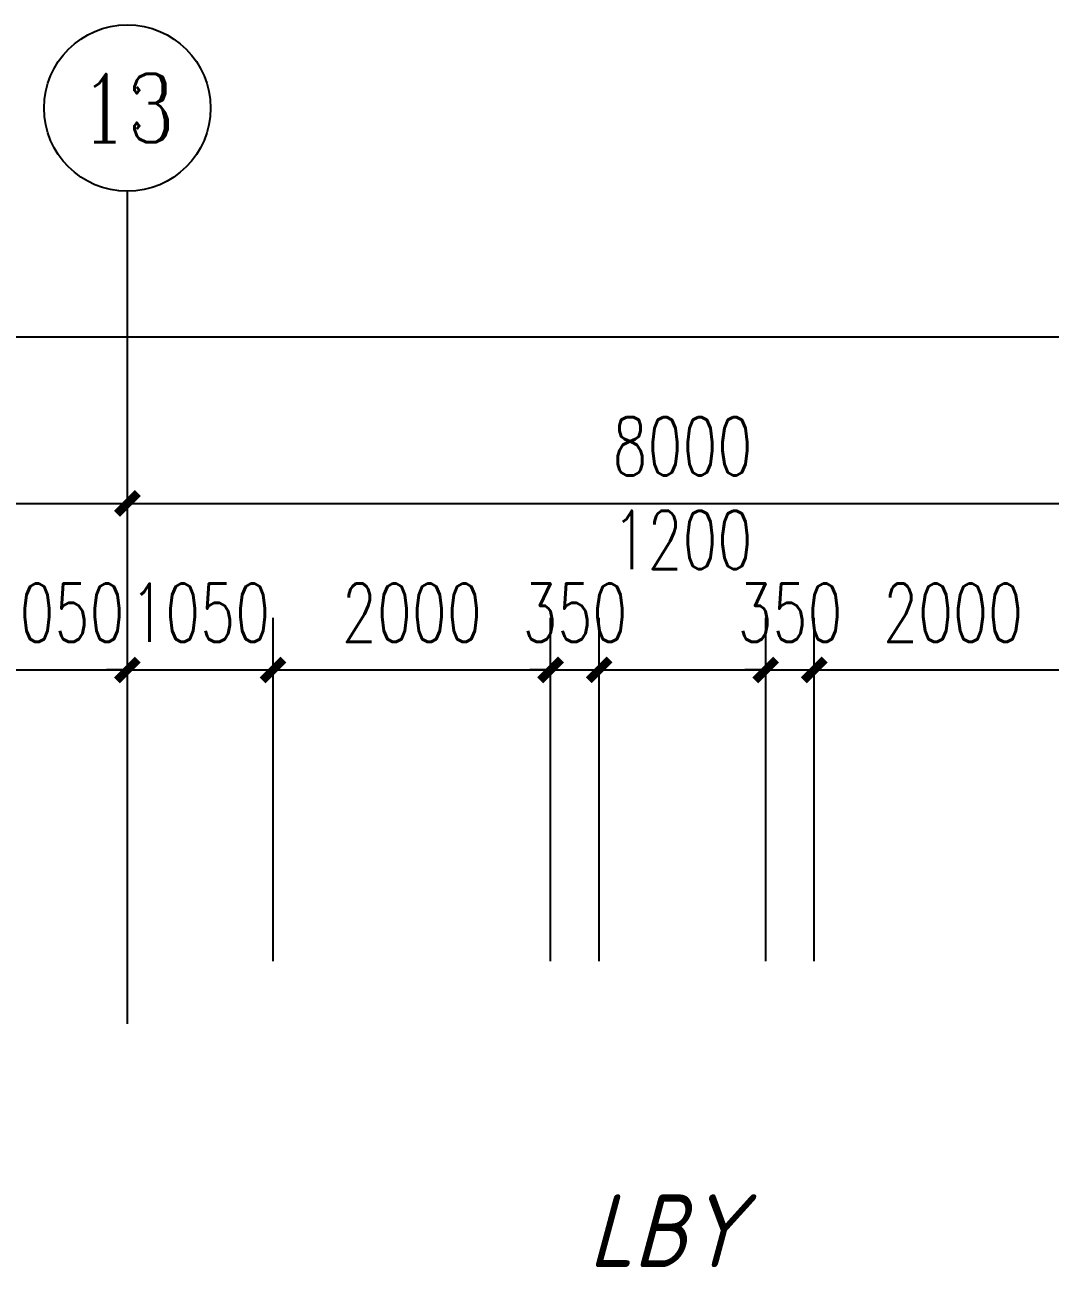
# Model space of a CAD drawing. Extents: x 0 to 2972856, y -1269770 to 0.
# Drawn here: x 2757917 to 2765306, y -1012511 to -1003556 of the extents above; entities that cross this region are included whole.
import ezdxf
from ezdxf.enums import TextEntityAlignment as Align

# ---------------------------------------------------------------- set-up
doc = ezdxf.new("R2010")
doc.units = 0
doc.header["$LTSCALE"] = 1000
doc.header["$PDSIZE"] = 50
doc.layers.add('1-建筑底图', color=8, linetype='Continuous')
doc.layers.add('AXIS_TEXT', color=7, linetype='Continuous')
doc.styles.add('_TCH_AXIS', font='COMPLEX', dxfattribs={"bigfont": 'GBCBIG'})
doc.styles.add('A_DIM_T3', font='SIMPLEX', dxfattribs={"width": 0.7, "bigfont": 'HZ'})
doc.styles.add('COMPLEX', font='COMPLEX')
doc.styles.get("Standard").update_dxf_attribs({"font": 'gbeitc.shx', "bigfont": 'gbcbig.shx'})
doc.dimstyles.new('_TCH_ARCH&&150', dxfattribs={"dimtxt": 420, "dimasz": 150, "dimexe": 375, "dimexo": 450, "dimgap": 202.5, "dimtad": 1, "dimdec": 0, "dimzin": 0, "dimdsep": 46, "dimtxsty": 'A_DIM_T3', "dimblk": 'ARCHTICK', "dimcen": 0.09, "dimclrt": 7, "dimazin": 2, "dimtfac": 1, "dimtdec": 0, "dimtix": 1, "dimtmove": 2, "dimatfit": 3, "dimfxl": 150, "dimtolj": 1, "dimtzin": 0, "dimarcsym": 0})

# ---------------------------------------------------------------- blocks, each defined once
blk = doc.blocks.new('_ArchTick')
at = {"color": 0, "linetype": 'ByBlock', "const_width": 0.4}
blk.add_lwpolyline([(-0.5, -0.5), (0.5, 0.5)], dxfattribs=at)
blk = doc.blocks.new('*D221')
at = {"layer": '1-建筑底图', "color": 0, "lineweight": -2, "transparency": 16777216}
for p, q in [((-600, 79650), (-600, 84525)), ((106600, 79650), (106600, 84525)), ((-600, 84150), (106600, 84150))]:
    blk.add_line(p, q, dxfattribs=at)
at = {"layer": 'Defpoints', "color": 0, "transparency": 16777216}
for p in [(106600, 84150), (-600, 79200), (106600, 79200)]:
    blk.add_point(p, dxfattribs=at)
at = {"layer": '1-建筑底图', "color": 0, "lineweight": -2, "transparency": 16777216, "xscale": 150, "yscale": 150, "zscale": 150, "rotation": 180}
blk.add_blockref('_ArchTick', (-600, 84150), dxfattribs=at)
at = {"layer": '1-建筑底图', "color": 0, "lineweight": -2, "transparency": 16777216, "xscale": 150, "yscale": 150, "zscale": 150}
blk.add_blockref('_ArchTick', (106600, 84150), dxfattribs=at)
at = {"layer": '1-建筑底图', "color": 7, "transparency": 16777216, "insert": (53000, 84562.5), "char_height": 420, "attachment_point": 5, "style": 'A_DIM_T3'}
blk.add_mtext('\\A1;107200', dxfattribs=at)
blk = doc.blocks.new('*D234')
at = {"layer": '1-建筑底图', "color": 0, "lineweight": -2, "transparency": 16777216}
for p, q in [((75200, 79650), (75200, 83325)), ((83200, 79650), (83200, 83325)), ((75200, 82950), (83200, 82950))]:
    blk.add_line(p, q, dxfattribs=at)
at = {"layer": 'Defpoints', "color": 0, "transparency": 16777216}
for p in [(83200, 82950), (75200, 79200), (83200, 79200)]:
    blk.add_point(p, dxfattribs=at)
at = {"layer": '1-建筑底图', "color": 0, "lineweight": -2, "transparency": 16777216, "xscale": 150, "yscale": 150, "zscale": 150, "rotation": 180}
blk.add_blockref('_ArchTick', (75200, 82950), dxfattribs=at)
at = {"layer": '1-建筑底图', "color": 0, "lineweight": -2, "transparency": 16777216, "xscale": 150, "yscale": 150, "zscale": 150}
blk.add_blockref('_ArchTick', (83200, 82950), dxfattribs=at)
at = {"layer": '1-建筑底图', "color": 7, "transparency": 16777216, "insert": (79200, 83362.5), "char_height": 420, "attachment_point": 5, "style": 'A_DIM_T3'}
blk.add_mtext('\\A1;8000', dxfattribs=at)
blk = doc.blocks.new('*D235')
at = {"layer": '1-建筑底图', "color": 0, "lineweight": -2, "transparency": 16777216}
for p, q in [((83200, 79650), (83200, 83325)), ((91200, 79650), (91200, 83325)), ((83200, 82950), (91200, 82950))]:
    blk.add_line(p, q, dxfattribs=at)
at = {"layer": 'Defpoints', "color": 0, "transparency": 16777216}
for p in [(91200, 82950), (83200, 79200), (91200, 79200)]:
    blk.add_point(p, dxfattribs=at)
at = {"layer": '1-建筑底图', "color": 0, "lineweight": -2, "transparency": 16777216, "xscale": 150, "yscale": 150, "zscale": 150, "rotation": 180}
blk.add_blockref('_ArchTick', (83200, 82950), dxfattribs=at)
at = {"layer": '1-建筑底图', "color": 0, "lineweight": -2, "transparency": 16777216, "xscale": 150, "yscale": 150, "zscale": 150}
blk.add_blockref('_ArchTick', (91200, 82950), dxfattribs=at)
at = {"layer": '1-建筑底图', "color": 7, "transparency": 16777216, "insert": (87200, 83362.5), "char_height": 420, "attachment_point": 5, "style": 'A_DIM_T3'}
blk.add_mtext('\\A1;8000', dxfattribs=at)
blk = doc.blocks.new('*D276')
at = {"layer": '1-建筑底图', "color": 0, "lineweight": -2, "transparency": 16777216}
for p, q in [((88150, 79650), (88150, 82125)), ((90150, 79650), (90150, 82125)), ((88150, 81750), (90150, 81750))]:
    blk.add_line(p, q, dxfattribs=at)
at = {"layer": 'Defpoints', "color": 0, "transparency": 16777216}
for p in [(90150, 81750), (88150, 79200), (90150, 79200)]:
    blk.add_point(p, dxfattribs=at)
at = {"layer": '1-建筑底图', "color": 0, "lineweight": -2, "transparency": 16777216, "xscale": 150, "yscale": 150, "zscale": 150, "rotation": 180}
blk.add_blockref('_ArchTick', (88150, 81750), dxfattribs=at)
at = {"layer": '1-建筑底图', "color": 0, "lineweight": -2, "transparency": 16777216, "xscale": 150, "yscale": 150, "zscale": 150}
blk.add_blockref('_ArchTick', (90150, 81750), dxfattribs=at)
at = {"layer": '1-建筑底图', "color": 7, "transparency": 16777216, "insert": (89150, 82162.5), "char_height": 420, "attachment_point": 5, "style": 'A_DIM_T3'}
blk.add_mtext('\\A1;2000', dxfattribs=at)
blk = doc.blocks.new('*D277')
at = {"layer": '1-建筑底图', "color": 0, "lineweight": -2, "transparency": 16777216}
for p, q in [((87800, 79650), (87800, 82125)), ((88150, 79650), (88150, 82125)), ((87800, 81750), (87650, 81750)), ((87800, 81750), (88150, 81750)), ((88150, 81750), (88300, 81750))]:
    blk.add_line(p, q, dxfattribs=at)
at = {"layer": 'Defpoints', "color": 0, "transparency": 16777216}
for p in [(88150, 81750), (87800, 79200), (88150, 79200)]:
    blk.add_point(p, dxfattribs=at)
at = {"layer": '1-建筑底图', "color": 0, "lineweight": -2, "transparency": 16777216, "xscale": 150, "yscale": 150, "zscale": 150}
blk.add_blockref('_ArchTick', (87800, 81750), dxfattribs=at)
at = {"layer": '1-建筑底图', "color": 0, "lineweight": -2, "transparency": 16777216, "xscale": 150, "yscale": 150, "zscale": 150, "rotation": 180}
blk.add_blockref('_ArchTick', (88150, 81750), dxfattribs=at)
at = {"layer": '1-建筑底图', "color": 7, "transparency": 16777216, "insert": (87975, 82162.5), "char_height": 420, "attachment_point": 5, "style": 'A_DIM_T3'}
blk.add_mtext('\\A1;350', dxfattribs=at)
blk = doc.blocks.new('*D278')
at = {"layer": '1-建筑底图', "color": 0, "lineweight": -2, "transparency": 16777216}
for p, q in [((86600, 79650), (86600, 82125)), ((87800, 79650), (87800, 82125)), ((86600, 81750), (87800, 81750))]:
    blk.add_line(p, q, dxfattribs=at)
at = {"layer": 'Defpoints', "color": 0, "transparency": 16777216}
for p in [(87800, 81750), (86600, 79200), (87800, 79200)]:
    blk.add_point(p, dxfattribs=at)
at = {"layer": '1-建筑底图', "color": 0, "lineweight": -2, "transparency": 16777216, "xscale": 150, "yscale": 150, "zscale": 150, "rotation": 180}
blk.add_blockref('_ArchTick', (86600, 81750), dxfattribs=at)
at = {"layer": '1-建筑底图', "color": 0, "lineweight": -2, "transparency": 16777216, "xscale": 150, "yscale": 150, "zscale": 150}
blk.add_blockref('_ArchTick', (87800, 81750), dxfattribs=at)
at = {"layer": '1-建筑底图', "color": 7, "transparency": 16777216, "insert": (87200, 82687.5), "char_height": 420, "attachment_point": 5, "style": 'A_DIM_T3'}
blk.add_mtext('\\A1;1200', dxfattribs=at)
blk = doc.blocks.new('*D279')
at = {"layer": '1-建筑底图', "color": 0, "lineweight": -2, "transparency": 16777216}
for p, q in [((86250, 79650), (86250, 82125)), ((86600, 79650), (86600, 82125)), ((86250, 81750), (86100, 81750)), ((86250, 81750), (86600, 81750)), ((86600, 81750), (86750, 81750))]:
    blk.add_line(p, q, dxfattribs=at)
at = {"layer": 'Defpoints', "color": 0, "transparency": 16777216}
for p in [(86600, 81750), (86250, 79200), (86600, 79200)]:
    blk.add_point(p, dxfattribs=at)
at = {"layer": '1-建筑底图', "color": 0, "lineweight": -2, "transparency": 16777216, "xscale": 150, "yscale": 150, "zscale": 150}
blk.add_blockref('_ArchTick', (86250, 81750), dxfattribs=at)
at = {"layer": '1-建筑底图', "color": 0, "lineweight": -2, "transparency": 16777216, "xscale": 150, "yscale": 150, "zscale": 150, "rotation": 180}
blk.add_blockref('_ArchTick', (86600, 81750), dxfattribs=at)
at = {"layer": '1-建筑底图', "color": 7, "transparency": 16777216, "insert": (86425, 82162.5), "char_height": 420, "attachment_point": 5, "style": 'A_DIM_T3'}
blk.add_mtext('\\A1;350', dxfattribs=at)
blk = doc.blocks.new('*D280')
at = {"layer": '1-建筑底图', "color": 0, "lineweight": -2, "transparency": 16777216}
for p, q in [((84250, 79650), (84250, 82125)), ((86250, 79650), (86250, 82125)), ((84250, 81750), (86250, 81750))]:
    blk.add_line(p, q, dxfattribs=at)
at = {"layer": 'Defpoints', "color": 0, "transparency": 16777216}
for p in [(86250, 81750), (84250, 79200), (86250, 79200)]:
    blk.add_point(p, dxfattribs=at)
at = {"layer": '1-建筑底图', "color": 0, "lineweight": -2, "transparency": 16777216, "xscale": 150, "yscale": 150, "zscale": 150, "rotation": 180}
blk.add_blockref('_ArchTick', (84250, 81750), dxfattribs=at)
at = {"layer": '1-建筑底图', "color": 0, "lineweight": -2, "transparency": 16777216, "xscale": 150, "yscale": 150, "zscale": 150}
blk.add_blockref('_ArchTick', (86250, 81750), dxfattribs=at)
at = {"layer": '1-建筑底图', "color": 7, "transparency": 16777216, "insert": (85250, 82162.5), "char_height": 420, "attachment_point": 5, "style": 'A_DIM_T3'}
blk.add_mtext('\\A1;2000', dxfattribs=at)
blk = doc.blocks.new('*D281')
at = {"layer": '1-建筑底图', "color": 0, "lineweight": -2, "transparency": 16777216}
for p, q in [((83200, 79650), (83200, 82125)), ((84250, 79650), (84250, 82125)), ((83200, 81750), (83050, 81750)), ((83200, 81750), (84250, 81750)), ((84250, 81750), (84400, 81750))]:
    blk.add_line(p, q, dxfattribs=at)
at = {"layer": 'Defpoints', "color": 0, "transparency": 16777216}
for p in [(84250, 81750), (83200, 79200), (84250, 79200)]:
    blk.add_point(p, dxfattribs=at)
at = {"layer": '1-建筑底图', "color": 0, "lineweight": -2, "transparency": 16777216, "xscale": 150, "yscale": 150, "zscale": 150}
blk.add_blockref('_ArchTick', (83200, 81750), dxfattribs=at)
at = {"layer": '1-建筑底图', "color": 0, "lineweight": -2, "transparency": 16777216, "xscale": 150, "yscale": 150, "zscale": 150, "rotation": 180}
blk.add_blockref('_ArchTick', (84250, 81750), dxfattribs=at)
at = {"layer": '1-建筑底图', "color": 7, "transparency": 16777216, "insert": (83725, 82162.5), "char_height": 420, "attachment_point": 5, "style": 'A_DIM_T3'}
blk.add_mtext('\\A1;1050', dxfattribs=at)
blk = doc.blocks.new('*D282')
at = {"layer": '1-建筑底图', "color": 0, "lineweight": -2, "transparency": 16777216}
for p, q in [((82150, 79650), (82150, 82125)), ((83200, 79650), (83200, 82125)), ((82150, 81750), (82000, 81750)), ((82150, 81750), (83200, 81750)), ((83200, 81750), (83350, 81750))]:
    blk.add_line(p, q, dxfattribs=at)
at = {"layer": 'Defpoints', "color": 0, "transparency": 16777216}
for p in [(83200, 81750), (82150, 79200), (83200, 79200)]:
    blk.add_point(p, dxfattribs=at)
at = {"layer": '1-建筑底图', "color": 0, "lineweight": -2, "transparency": 16777216, "xscale": 150, "yscale": 150, "zscale": 150}
blk.add_blockref('_ArchTick', (82150, 81750), dxfattribs=at)
at = {"layer": '1-建筑底图', "color": 0, "lineweight": -2, "transparency": 16777216, "xscale": 150, "yscale": 150, "zscale": 150, "rotation": 180}
blk.add_blockref('_ArchTick', (83200, 81750), dxfattribs=at)
at = {"layer": '1-建筑底图', "color": 7, "transparency": 16777216, "insert": (82675, 82162.5), "char_height": 420, "attachment_point": 5, "style": 'A_DIM_T3'}
blk.add_mtext('\\A1;1050', dxfattribs=at)
blk = doc.blocks.new('*D836')
at = {"layer": '1-建筑底图', "color": 0, "lineweight": -2, "transparency": 16777216}
for p, q in [((-600, 79650), (-600, 84525)), ((106600, 79650), (106600, 84525)), ((-600, 84150), (106600, 84150))]:
    blk.add_line(p, q, dxfattribs=at)
at = {"layer": 'Defpoints', "color": 0, "transparency": 16777216}
for p in [(106600, 84150), (-600, 79200), (106600, 79200)]:
    blk.add_point(p, dxfattribs=at)
at = {"layer": '1-建筑底图', "color": 0, "lineweight": -2, "transparency": 16777216, "xscale": 150, "yscale": 150, "zscale": 150, "rotation": 180}
blk.add_blockref('_ArchTick', (-600, 84150), dxfattribs=at)
at = {"layer": '1-建筑底图', "color": 0, "lineweight": -2, "transparency": 16777216, "xscale": 150, "yscale": 150, "zscale": 150}
blk.add_blockref('_ArchTick', (106600, 84150), dxfattribs=at)
at = {"layer": '1-建筑底图', "color": 7, "transparency": 16777216, "insert": (53000, 84562.5), "char_height": 420, "attachment_point": 5, "style": 'A_DIM_T3'}
blk.add_mtext('\\A1;107200', dxfattribs=at)
blk = doc.blocks.new('*D849')
at = {"layer": '1-建筑底图', "color": 0, "lineweight": -2, "transparency": 16777216}
for p, q in [((75200, 79650), (75200, 83325)), ((83200, 79650), (83200, 83325)), ((75200, 82950), (83200, 82950))]:
    blk.add_line(p, q, dxfattribs=at)
at = {"layer": 'Defpoints', "color": 0, "transparency": 16777216}
for p in [(83200, 82950), (75200, 79200), (83200, 79200)]:
    blk.add_point(p, dxfattribs=at)
at = {"layer": '1-建筑底图', "color": 0, "lineweight": -2, "transparency": 16777216, "xscale": 150, "yscale": 150, "zscale": 150, "rotation": 180}
blk.add_blockref('_ArchTick', (75200, 82950), dxfattribs=at)
at = {"layer": '1-建筑底图', "color": 0, "lineweight": -2, "transparency": 16777216, "xscale": 150, "yscale": 150, "zscale": 150}
blk.add_blockref('_ArchTick', (83200, 82950), dxfattribs=at)
at = {"layer": '1-建筑底图', "color": 7, "transparency": 16777216, "insert": (79200, 83362.5), "char_height": 420, "attachment_point": 5, "style": 'A_DIM_T3'}
blk.add_mtext('\\A1;8000', dxfattribs=at)
blk = doc.blocks.new('*D850')
at = {"layer": '1-建筑底图', "color": 0, "lineweight": -2, "transparency": 16777216}
for p, q in [((83200, 79650), (83200, 83325)), ((91200, 79650), (91200, 83325)), ((83200, 82950), (91200, 82950))]:
    blk.add_line(p, q, dxfattribs=at)
at = {"layer": 'Defpoints', "color": 0, "transparency": 16777216}
for p in [(91200, 82950), (83200, 79200), (91200, 79200)]:
    blk.add_point(p, dxfattribs=at)
at = {"layer": '1-建筑底图', "color": 0, "lineweight": -2, "transparency": 16777216, "xscale": 150, "yscale": 150, "zscale": 150, "rotation": 180}
blk.add_blockref('_ArchTick', (83200, 82950), dxfattribs=at)
at = {"layer": '1-建筑底图', "color": 0, "lineweight": -2, "transparency": 16777216, "xscale": 150, "yscale": 150, "zscale": 150}
blk.add_blockref('_ArchTick', (91200, 82950), dxfattribs=at)
at = {"layer": '1-建筑底图', "color": 7, "transparency": 16777216, "insert": (87200, 83362.5), "char_height": 420, "attachment_point": 5, "style": 'A_DIM_T3'}
blk.add_mtext('\\A1;8000', dxfattribs=at)
blk = doc.blocks.new('*D891')
at = {"layer": '1-建筑底图', "color": 0, "lineweight": -2, "transparency": 16777216}
for p, q in [((88150, 79650), (88150, 82125)), ((90150, 79650), (90150, 82125)), ((88150, 81750), (90150, 81750))]:
    blk.add_line(p, q, dxfattribs=at)
at = {"layer": 'Defpoints', "color": 0, "transparency": 16777216}
for p in [(90150, 81750), (88150, 79200), (90150, 79200)]:
    blk.add_point(p, dxfattribs=at)
at = {"layer": '1-建筑底图', "color": 0, "lineweight": -2, "transparency": 16777216, "xscale": 150, "yscale": 150, "zscale": 150, "rotation": 180}
blk.add_blockref('_ArchTick', (88150, 81750), dxfattribs=at)
at = {"layer": '1-建筑底图', "color": 0, "lineweight": -2, "transparency": 16777216, "xscale": 150, "yscale": 150, "zscale": 150}
blk.add_blockref('_ArchTick', (90150, 81750), dxfattribs=at)
at = {"layer": '1-建筑底图', "color": 7, "transparency": 16777216, "insert": (89150, 82162.5), "char_height": 420, "attachment_point": 5, "style": 'A_DIM_T3'}
blk.add_mtext('\\A1;2000', dxfattribs=at)
blk = doc.blocks.new('*D892')
at = {"layer": '1-建筑底图', "color": 0, "lineweight": -2, "transparency": 16777216}
for p, q in [((87800, 79650), (87800, 82125)), ((88150, 79650), (88150, 82125)), ((87800, 81750), (87650, 81750)), ((87800, 81750), (88150, 81750)), ((88150, 81750), (88300, 81750))]:
    blk.add_line(p, q, dxfattribs=at)
at = {"layer": 'Defpoints', "color": 0, "transparency": 16777216}
for p in [(88150, 81750), (87800, 79200), (88150, 79200)]:
    blk.add_point(p, dxfattribs=at)
at = {"layer": '1-建筑底图', "color": 0, "lineweight": -2, "transparency": 16777216, "xscale": 150, "yscale": 150, "zscale": 150}
blk.add_blockref('_ArchTick', (87800, 81750), dxfattribs=at)
at = {"layer": '1-建筑底图', "color": 0, "lineweight": -2, "transparency": 16777216, "xscale": 150, "yscale": 150, "zscale": 150, "rotation": 180}
blk.add_blockref('_ArchTick', (88150, 81750), dxfattribs=at)
at = {"layer": '1-建筑底图', "color": 7, "transparency": 16777216, "insert": (87975, 82162.5), "char_height": 420, "attachment_point": 5, "style": 'A_DIM_T3'}
blk.add_mtext('\\A1;350', dxfattribs=at)
blk = doc.blocks.new('*D893')
at = {"layer": '1-建筑底图', "color": 0, "lineweight": -2, "transparency": 16777216}
for p, q in [((86600, 79650), (86600, 82125)), ((87800, 79650), (87800, 82125)), ((86600, 81750), (87800, 81750))]:
    blk.add_line(p, q, dxfattribs=at)
at = {"layer": 'Defpoints', "color": 0, "transparency": 16777216}
for p in [(87800, 81750), (86600, 79200), (87800, 79200)]:
    blk.add_point(p, dxfattribs=at)
at = {"layer": '1-建筑底图', "color": 0, "lineweight": -2, "transparency": 16777216, "xscale": 150, "yscale": 150, "zscale": 150, "rotation": 180}
blk.add_blockref('_ArchTick', (86600, 81750), dxfattribs=at)
at = {"layer": '1-建筑底图', "color": 0, "lineweight": -2, "transparency": 16777216, "xscale": 150, "yscale": 150, "zscale": 150}
blk.add_blockref('_ArchTick', (87800, 81750), dxfattribs=at)
at = {"layer": '1-建筑底图', "color": 7, "transparency": 16777216, "insert": (87200, 82687.5), "char_height": 420, "attachment_point": 5, "style": 'A_DIM_T3'}
blk.add_mtext('\\A1;1200', dxfattribs=at)
blk = doc.blocks.new('*D894')
at = {"layer": '1-建筑底图', "color": 0, "lineweight": -2, "transparency": 16777216}
for p, q in [((86250, 79650), (86250, 82125)), ((86600, 79650), (86600, 82125)), ((86250, 81750), (86100, 81750)), ((86250, 81750), (86600, 81750)), ((86600, 81750), (86750, 81750))]:
    blk.add_line(p, q, dxfattribs=at)
at = {"layer": 'Defpoints', "color": 0, "transparency": 16777216}
for p in [(86600, 81750), (86250, 79200), (86600, 79200)]:
    blk.add_point(p, dxfattribs=at)
at = {"layer": '1-建筑底图', "color": 0, "lineweight": -2, "transparency": 16777216, "xscale": 150, "yscale": 150, "zscale": 150}
blk.add_blockref('_ArchTick', (86250, 81750), dxfattribs=at)
at = {"layer": '1-建筑底图', "color": 0, "lineweight": -2, "transparency": 16777216, "xscale": 150, "yscale": 150, "zscale": 150, "rotation": 180}
blk.add_blockref('_ArchTick', (86600, 81750), dxfattribs=at)
at = {"layer": '1-建筑底图', "color": 7, "transparency": 16777216, "insert": (86425, 82162.5), "char_height": 420, "attachment_point": 5, "style": 'A_DIM_T3'}
blk.add_mtext('\\A1;350', dxfattribs=at)
blk = doc.blocks.new('*D895')
at = {"layer": '1-建筑底图', "color": 0, "lineweight": -2, "transparency": 16777216}
for p, q in [((84250, 79650), (84250, 82125)), ((86250, 79650), (86250, 82125)), ((84250, 81750), (86250, 81750))]:
    blk.add_line(p, q, dxfattribs=at)
at = {"layer": 'Defpoints', "color": 0, "transparency": 16777216}
for p in [(86250, 81750), (84250, 79200), (86250, 79200)]:
    blk.add_point(p, dxfattribs=at)
at = {"layer": '1-建筑底图', "color": 0, "lineweight": -2, "transparency": 16777216, "xscale": 150, "yscale": 150, "zscale": 150, "rotation": 180}
blk.add_blockref('_ArchTick', (84250, 81750), dxfattribs=at)
at = {"layer": '1-建筑底图', "color": 0, "lineweight": -2, "transparency": 16777216, "xscale": 150, "yscale": 150, "zscale": 150}
blk.add_blockref('_ArchTick', (86250, 81750), dxfattribs=at)
at = {"layer": '1-建筑底图', "color": 7, "transparency": 16777216, "insert": (85250, 82162.5), "char_height": 420, "attachment_point": 5, "style": 'A_DIM_T3'}
blk.add_mtext('\\A1;2000', dxfattribs=at)
blk = doc.blocks.new('*D896')
at = {"layer": '1-建筑底图', "color": 0, "lineweight": -2, "transparency": 16777216}
for p, q in [((83200, 79650), (83200, 82125)), ((84250, 79650), (84250, 82125)), ((83200, 81750), (83050, 81750)), ((83200, 81750), (84250, 81750)), ((84250, 81750), (84400, 81750))]:
    blk.add_line(p, q, dxfattribs=at)
at = {"layer": 'Defpoints', "color": 0, "transparency": 16777216}
for p in [(84250, 81750), (83200, 79200), (84250, 79200)]:
    blk.add_point(p, dxfattribs=at)
at = {"layer": '1-建筑底图', "color": 0, "lineweight": -2, "transparency": 16777216, "xscale": 150, "yscale": 150, "zscale": 150}
blk.add_blockref('_ArchTick', (83200, 81750), dxfattribs=at)
at = {"layer": '1-建筑底图', "color": 0, "lineweight": -2, "transparency": 16777216, "xscale": 150, "yscale": 150, "zscale": 150, "rotation": 180}
blk.add_blockref('_ArchTick', (84250, 81750), dxfattribs=at)
at = {"layer": '1-建筑底图', "color": 7, "transparency": 16777216, "insert": (83725, 82162.5), "char_height": 420, "attachment_point": 5, "style": 'A_DIM_T3'}
blk.add_mtext('\\A1;1050', dxfattribs=at)
blk = doc.blocks.new('*D897')
at = {"layer": '1-建筑底图', "color": 0, "lineweight": -2, "transparency": 16777216}
for p, q in [((82150, 79650), (82150, 82125)), ((83200, 79650), (83200, 82125)), ((82150, 81750), (82000, 81750)), ((82150, 81750), (83200, 81750)), ((83200, 81750), (83350, 81750))]:
    blk.add_line(p, q, dxfattribs=at)
at = {"layer": 'Defpoints', "color": 0, "transparency": 16777216}
for p in [(83200, 81750), (82150, 79200), (83200, 79200)]:
    blk.add_point(p, dxfattribs=at)
at = {"layer": '1-建筑底图', "color": 0, "lineweight": -2, "transparency": 16777216, "xscale": 150, "yscale": 150, "zscale": 150}
blk.add_blockref('_ArchTick', (82150, 81750), dxfattribs=at)
at = {"layer": '1-建筑底图', "color": 0, "lineweight": -2, "transparency": 16777216, "xscale": 150, "yscale": 150, "zscale": 150, "rotation": 180}
blk.add_blockref('_ArchTick', (83200, 81750), dxfattribs=at)
at = {"layer": '1-建筑底图', "color": 7, "transparency": 16777216, "insert": (82675, 82162.5), "char_height": 420, "attachment_point": 5, "style": 'A_DIM_T3'}
blk.add_mtext('\\A1;1050', dxfattribs=at)
blk = doc.blocks.new('_AXISO')
blk.add_circle((0, 0), 0.5)
at = {"layer": 'AXIS_TEXT', "style": 'COMPLEX', "width": 1.041667}
blk.add_attdef('A', text='', height=0.56, dxfattribs=at).set_placement((-0.25, -0.28), (0.25, -0.28), align=Align.FIT)
blk = doc.blocks.new('*D439')
at = {"layer": '1-建筑底图', "color": 0, "lineweight": -2, "transparency": 16777216}
for p, q in [((-600, 79650), (-600, 84525)), ((106600, 79650), (106600, 84525)), ((-600, 84150), (106600, 84150))]:
    blk.add_line(p, q, dxfattribs=at)
at = {"layer": 'Defpoints', "color": 0, "transparency": 16777216}
for p in [(106600, 84150), (-600, 79200), (106600, 79200)]:
    blk.add_point(p, dxfattribs=at)
at = {"layer": '1-建筑底图', "color": 0, "lineweight": -2, "transparency": 16777216, "xscale": 150, "yscale": 150, "zscale": 150, "rotation": 180}
blk.add_blockref('_ArchTick', (-600, 84150), dxfattribs=at)
at = {"layer": '1-建筑底图', "color": 0, "lineweight": -2, "transparency": 16777216, "xscale": 150, "yscale": 150, "zscale": 150}
blk.add_blockref('_ArchTick', (106600, 84150), dxfattribs=at)
at = {"layer": '1-建筑底图', "color": 7, "transparency": 16777216, "insert": (53000, 84562.5), "char_height": 420, "attachment_point": 5, "style": 'A_DIM_T3'}
blk.add_mtext('\\A1;107200', dxfattribs=at)
blk = doc.blocks.new('*D452')
at = {"layer": '1-建筑底图', "color": 0, "lineweight": -2, "transparency": 16777216}
for p, q in [((75200, 79650), (75200, 83325)), ((83200, 79650), (83200, 83325)), ((75200, 82950), (83200, 82950))]:
    blk.add_line(p, q, dxfattribs=at)
at = {"layer": 'Defpoints', "color": 0, "transparency": 16777216}
for p in [(83200, 82950), (75200, 79200), (83200, 79200)]:
    blk.add_point(p, dxfattribs=at)
at = {"layer": '1-建筑底图', "color": 0, "lineweight": -2, "transparency": 16777216, "xscale": 150, "yscale": 150, "zscale": 150, "rotation": 180}
blk.add_blockref('_ArchTick', (75200, 82950), dxfattribs=at)
at = {"layer": '1-建筑底图', "color": 0, "lineweight": -2, "transparency": 16777216, "xscale": 150, "yscale": 150, "zscale": 150}
blk.add_blockref('_ArchTick', (83200, 82950), dxfattribs=at)
at = {"layer": '1-建筑底图', "color": 7, "transparency": 16777216, "insert": (79200, 83362.5), "char_height": 420, "attachment_point": 5, "style": 'A_DIM_T3'}
blk.add_mtext('\\A1;8000', dxfattribs=at)
blk = doc.blocks.new('*D453')
at = {"layer": '1-建筑底图', "color": 0, "lineweight": -2, "transparency": 16777216}
for p, q in [((83200, 79650), (83200, 83325)), ((91200, 79650), (91200, 83325)), ((83200, 82950), (91200, 82950))]:
    blk.add_line(p, q, dxfattribs=at)
at = {"layer": 'Defpoints', "color": 0, "transparency": 16777216}
for p in [(91200, 82950), (83200, 79200), (91200, 79200)]:
    blk.add_point(p, dxfattribs=at)
at = {"layer": '1-建筑底图', "color": 0, "lineweight": -2, "transparency": 16777216, "xscale": 150, "yscale": 150, "zscale": 150, "rotation": 180}
blk.add_blockref('_ArchTick', (83200, 82950), dxfattribs=at)
at = {"layer": '1-建筑底图', "color": 0, "lineweight": -2, "transparency": 16777216, "xscale": 150, "yscale": 150, "zscale": 150}
blk.add_blockref('_ArchTick', (91200, 82950), dxfattribs=at)
at = {"layer": '1-建筑底图', "color": 7, "transparency": 16777216, "insert": (87200, 83362.5), "char_height": 420, "attachment_point": 5, "style": 'A_DIM_T3'}
blk.add_mtext('\\A1;8000', dxfattribs=at)
blk = doc.blocks.new('*D494')
at = {"layer": '1-建筑底图', "color": 0, "lineweight": -2, "transparency": 16777216}
for p, q in [((88150, 79650), (88150, 82125)), ((90150, 79650), (90150, 82125)), ((88150, 81750), (90150, 81750))]:
    blk.add_line(p, q, dxfattribs=at)
at = {"layer": 'Defpoints', "color": 0, "transparency": 16777216}
for p in [(90150, 81750), (88150, 79200), (90150, 79200)]:
    blk.add_point(p, dxfattribs=at)
at = {"layer": '1-建筑底图', "color": 0, "lineweight": -2, "transparency": 16777216, "xscale": 150, "yscale": 150, "zscale": 150, "rotation": 180}
blk.add_blockref('_ArchTick', (88150, 81750), dxfattribs=at)
at = {"layer": '1-建筑底图', "color": 0, "lineweight": -2, "transparency": 16777216, "xscale": 150, "yscale": 150, "zscale": 150}
blk.add_blockref('_ArchTick', (90150, 81750), dxfattribs=at)
at = {"layer": '1-建筑底图', "color": 7, "transparency": 16777216, "insert": (89150, 82162.5), "char_height": 420, "attachment_point": 5, "style": 'A_DIM_T3'}
blk.add_mtext('\\A1;2000', dxfattribs=at)
blk = doc.blocks.new('*D495')
at = {"layer": '1-建筑底图', "color": 0, "lineweight": -2, "transparency": 16777216}
for p, q in [((87800, 79650), (87800, 82125)), ((88150, 79650), (88150, 82125)), ((87800, 81750), (87650, 81750)), ((87800, 81750), (88150, 81750)), ((88150, 81750), (88300, 81750))]:
    blk.add_line(p, q, dxfattribs=at)
at = {"layer": 'Defpoints', "color": 0, "transparency": 16777216}
for p in [(88150, 81750), (87800, 79200), (88150, 79200)]:
    blk.add_point(p, dxfattribs=at)
at = {"layer": '1-建筑底图', "color": 0, "lineweight": -2, "transparency": 16777216, "xscale": 150, "yscale": 150, "zscale": 150}
blk.add_blockref('_ArchTick', (87800, 81750), dxfattribs=at)
at = {"layer": '1-建筑底图', "color": 0, "lineweight": -2, "transparency": 16777216, "xscale": 150, "yscale": 150, "zscale": 150, "rotation": 180}
blk.add_blockref('_ArchTick', (88150, 81750), dxfattribs=at)
at = {"layer": '1-建筑底图', "color": 7, "transparency": 16777216, "insert": (87975, 82162.5), "char_height": 420, "attachment_point": 5, "style": 'A_DIM_T3'}
blk.add_mtext('\\A1;350', dxfattribs=at)
blk = doc.blocks.new('*D496')
at = {"layer": '1-建筑底图', "color": 0, "lineweight": -2, "transparency": 16777216}
for p, q in [((86600, 79650), (86600, 82125)), ((87800, 79650), (87800, 82125)), ((86600, 81750), (87800, 81750))]:
    blk.add_line(p, q, dxfattribs=at)
at = {"layer": 'Defpoints', "color": 0, "transparency": 16777216}
for p in [(87800, 81750), (86600, 79200), (87800, 79200)]:
    blk.add_point(p, dxfattribs=at)
at = {"layer": '1-建筑底图', "color": 0, "lineweight": -2, "transparency": 16777216, "xscale": 150, "yscale": 150, "zscale": 150, "rotation": 180}
blk.add_blockref('_ArchTick', (86600, 81750), dxfattribs=at)
at = {"layer": '1-建筑底图', "color": 0, "lineweight": -2, "transparency": 16777216, "xscale": 150, "yscale": 150, "zscale": 150}
blk.add_blockref('_ArchTick', (87800, 81750), dxfattribs=at)
at = {"layer": '1-建筑底图', "color": 7, "transparency": 16777216, "insert": (87200, 82687.5), "char_height": 420, "attachment_point": 5, "style": 'A_DIM_T3'}
blk.add_mtext('\\A1;1200', dxfattribs=at)
blk = doc.blocks.new('*D497')
at = {"layer": '1-建筑底图', "color": 0, "lineweight": -2, "transparency": 16777216}
for p, q in [((86250, 79650), (86250, 82125)), ((86600, 79650), (86600, 82125)), ((86250, 81750), (86100, 81750)), ((86250, 81750), (86600, 81750)), ((86600, 81750), (86750, 81750))]:
    blk.add_line(p, q, dxfattribs=at)
at = {"layer": 'Defpoints', "color": 0, "transparency": 16777216}
for p in [(86600, 81750), (86250, 79200), (86600, 79200)]:
    blk.add_point(p, dxfattribs=at)
at = {"layer": '1-建筑底图', "color": 0, "lineweight": -2, "transparency": 16777216, "xscale": 150, "yscale": 150, "zscale": 150}
blk.add_blockref('_ArchTick', (86250, 81750), dxfattribs=at)
at = {"layer": '1-建筑底图', "color": 0, "lineweight": -2, "transparency": 16777216, "xscale": 150, "yscale": 150, "zscale": 150, "rotation": 180}
blk.add_blockref('_ArchTick', (86600, 81750), dxfattribs=at)
at = {"layer": '1-建筑底图', "color": 7, "transparency": 16777216, "insert": (86425, 82162.5), "char_height": 420, "attachment_point": 5, "style": 'A_DIM_T3'}
blk.add_mtext('\\A1;350', dxfattribs=at)
blk = doc.blocks.new('*D498')
at = {"layer": '1-建筑底图', "color": 0, "lineweight": -2, "transparency": 16777216}
for p, q in [((84250, 79650), (84250, 82125)), ((86250, 79650), (86250, 82125)), ((84250, 81750), (86250, 81750))]:
    blk.add_line(p, q, dxfattribs=at)
at = {"layer": 'Defpoints', "color": 0, "transparency": 16777216}
for p in [(86250, 81750), (84250, 79200), (86250, 79200)]:
    blk.add_point(p, dxfattribs=at)
at = {"layer": '1-建筑底图', "color": 0, "lineweight": -2, "transparency": 16777216, "xscale": 150, "yscale": 150, "zscale": 150, "rotation": 180}
blk.add_blockref('_ArchTick', (84250, 81750), dxfattribs=at)
at = {"layer": '1-建筑底图', "color": 0, "lineweight": -2, "transparency": 16777216, "xscale": 150, "yscale": 150, "zscale": 150}
blk.add_blockref('_ArchTick', (86250, 81750), dxfattribs=at)
at = {"layer": '1-建筑底图', "color": 7, "transparency": 16777216, "insert": (85250, 82162.5), "char_height": 420, "attachment_point": 5, "style": 'A_DIM_T3'}
blk.add_mtext('\\A1;2000', dxfattribs=at)
blk = doc.blocks.new('*D499')
at = {"layer": '1-建筑底图', "color": 0, "lineweight": -2, "transparency": 16777216}
for p, q in [((83200, 79650), (83200, 82125)), ((84250, 79650), (84250, 82125)), ((83200, 81750), (83050, 81750)), ((83200, 81750), (84250, 81750)), ((84250, 81750), (84400, 81750))]:
    blk.add_line(p, q, dxfattribs=at)
at = {"layer": 'Defpoints', "color": 0, "transparency": 16777216}
for p in [(84250, 81750), (83200, 79200), (84250, 79200)]:
    blk.add_point(p, dxfattribs=at)
at = {"layer": '1-建筑底图', "color": 0, "lineweight": -2, "transparency": 16777216, "xscale": 150, "yscale": 150, "zscale": 150}
blk.add_blockref('_ArchTick', (83200, 81750), dxfattribs=at)
at = {"layer": '1-建筑底图', "color": 0, "lineweight": -2, "transparency": 16777216, "xscale": 150, "yscale": 150, "zscale": 150, "rotation": 180}
blk.add_blockref('_ArchTick', (84250, 81750), dxfattribs=at)
at = {"layer": '1-建筑底图', "color": 7, "transparency": 16777216, "insert": (83725, 82162.5), "char_height": 420, "attachment_point": 5, "style": 'A_DIM_T3'}
blk.add_mtext('\\A1;1050', dxfattribs=at)
blk = doc.blocks.new('*D500')
at = {"layer": '1-建筑底图', "color": 0, "lineweight": -2, "transparency": 16777216}
for p, q in [((82150, 79650), (82150, 82125)), ((83200, 79650), (83200, 82125)), ((82150, 81750), (82000, 81750)), ((82150, 81750), (83200, 81750)), ((83200, 81750), (83350, 81750))]:
    blk.add_line(p, q, dxfattribs=at)
at = {"layer": 'Defpoints', "color": 0, "transparency": 16777216}
for p in [(83200, 81750), (82150, 79200), (83200, 79200)]:
    blk.add_point(p, dxfattribs=at)
at = {"layer": '1-建筑底图', "color": 0, "lineweight": -2, "transparency": 16777216, "xscale": 150, "yscale": 150, "zscale": 150}
blk.add_blockref('_ArchTick', (82150, 81750), dxfattribs=at)
at = {"layer": '1-建筑底图', "color": 0, "lineweight": -2, "transparency": 16777216, "xscale": 150, "yscale": 150, "zscale": 150, "rotation": 180}
blk.add_blockref('_ArchTick', (83200, 81750), dxfattribs=at)
at = {"layer": '1-建筑底图', "color": 7, "transparency": 16777216, "insert": (82675, 82162.5), "char_height": 420, "attachment_point": 5, "style": 'A_DIM_T3'}
blk.add_mtext('\\A1;1050', dxfattribs=at)
blk = doc.blocks.new('1-二层建筑底图')
at = {"layer": '1-建筑底图'}
blk.add_line((83200, 79200), (83200, 85200), dxfattribs=at)
ref = blk.add_blockref('_AXISO', (83200, 85800), dxfattribs=dict(at, xscale=1200, yscale=1200, zscale=1200))
ref.add_attrib('A', '13', dxfattribs={"layer": 'AXIS_TEXT', "height": 492.67, "style": '_TCH_AXIS'}).set_placement((82859.8, 85553.7), (83540.2, 85553.7), align=Align.FIT)
blk.add_text('LBY', height=525, dxfattribs=at).set_placement((86522.7, 77445.1))
for p1, p2, distance, picture, middle in [((-600, 79200), (106600, 79200), 4950, '*D221', (53000, 84562.5)), ((-600, 79200), (106600, 79200), 4950, '*D836', (53000, 84562.5)), ((-600, 79200), (106600, 79200), 4950, '*D439', (53000, 84562.5)), ((75200, 79200), (83200, 79200), 3750, '*D234', (79200, 83362.5)), ((75200, 79200), (83200, 79200), 3750, '*D849', (79200, 83362.5)), ((75200, 79200), (83200, 79200), 3750, '*D452', (79200, 83362.5)), ((83200, 79200), (91200, 79200), 3750, '*D235', (87200, 83362.5)), ((83200, 79200), (91200, 79200), 3750, '*D850', (87200, 83362.5)), ((83200, 79200), (91200, 79200), 3750, '*D453', (87200, 83362.5)), ((82150, 79200), (83200, 79200), 2550, '*D282', (82675, 82162.5)), ((82150, 79200), (83200, 79200), 2550, '*D897', (82675, 82162.5)), ((82150, 79200), (83200, 79200), 2550, '*D500', (82675, 82162.5)), ((83200, 79200), (84250, 79200), 2550, '*D281', (83725, 82162.5)), ((83200, 79200), (84250, 79200), 2550, '*D896', (83725, 82162.5)), ((83200, 79200), (84250, 79200), 2550, '*D499', (83725, 82162.5)), ((84250, 79200), (86250, 79200), 2550, '*D280', (85250, 82162.5)), ((84250, 79200), (86250, 79200), 2550, '*D895', (85250, 82162.5)), ((84250, 79200), (86250, 79200), 2550, '*D498', (85250, 82162.5)), ((86250, 79200), (86600, 79200), 2550, '*D279', (86425, 82162.5)), ((86250, 79200), (86600, 79200), 2550, '*D894', (86425, 82162.5)), ((86250, 79200), (86600, 79200), 2550, '*D497', (86425, 82162.5)), ((87800, 79200), (88150, 79200), 2550, '*D277', (87975, 82162.5)), ((87800, 79200), (88150, 79200), 2550, '*D892', (87975, 82162.5)), ((87800, 79200), (88150, 79200), 2550, '*D495', (87975, 82162.5)), ((88150, 79200), (90150, 79200), 2550, '*D276', (89150, 82162.5)), ((88150, 79200), (90150, 79200), 2550, '*D891', (89150, 82162.5)), ((88150, 79200), (90150, 79200), 2550, '*D494', (89150, 82162.5))]:
    dim = blk.add_aligned_dim(p1=p1, p2=p2, distance=distance, dimstyle='_TCH_ARCH&&150', dxfattribs=at)
    dim.commit()
    dim.dimension.update_dxf_attribs({"geometry": picture, "text_midpoint": middle})
for picture in ['*D278', '*D893', '*D496']:
    dim = blk.add_linear_dim(base=(87800, 81750), p1=(86600, 79200), p2=(87800, 79200), angle=360, dimstyle='_TCH_ARCH&&150', dxfattribs=at)
    dim.commit()
    dim.dimension.update_dxf_attribs({"geometry": picture, "text_midpoint": (87200, 82687.5), "dimtype": 161})

msp = doc.modelspace()

# ---------------------------------------------------------------- block references
at = {"layer": '1-建筑底图', "linetype": 'ByBlock'}
msp.add_blockref('1-二层建筑底图', (2675455.9, -1089955.7), dxfattribs=at)
msp.add_blockref('1-二层建筑底图', (2675455.9, -1089955.7), dxfattribs=at)

doc.saveas('drawing.dxf')
